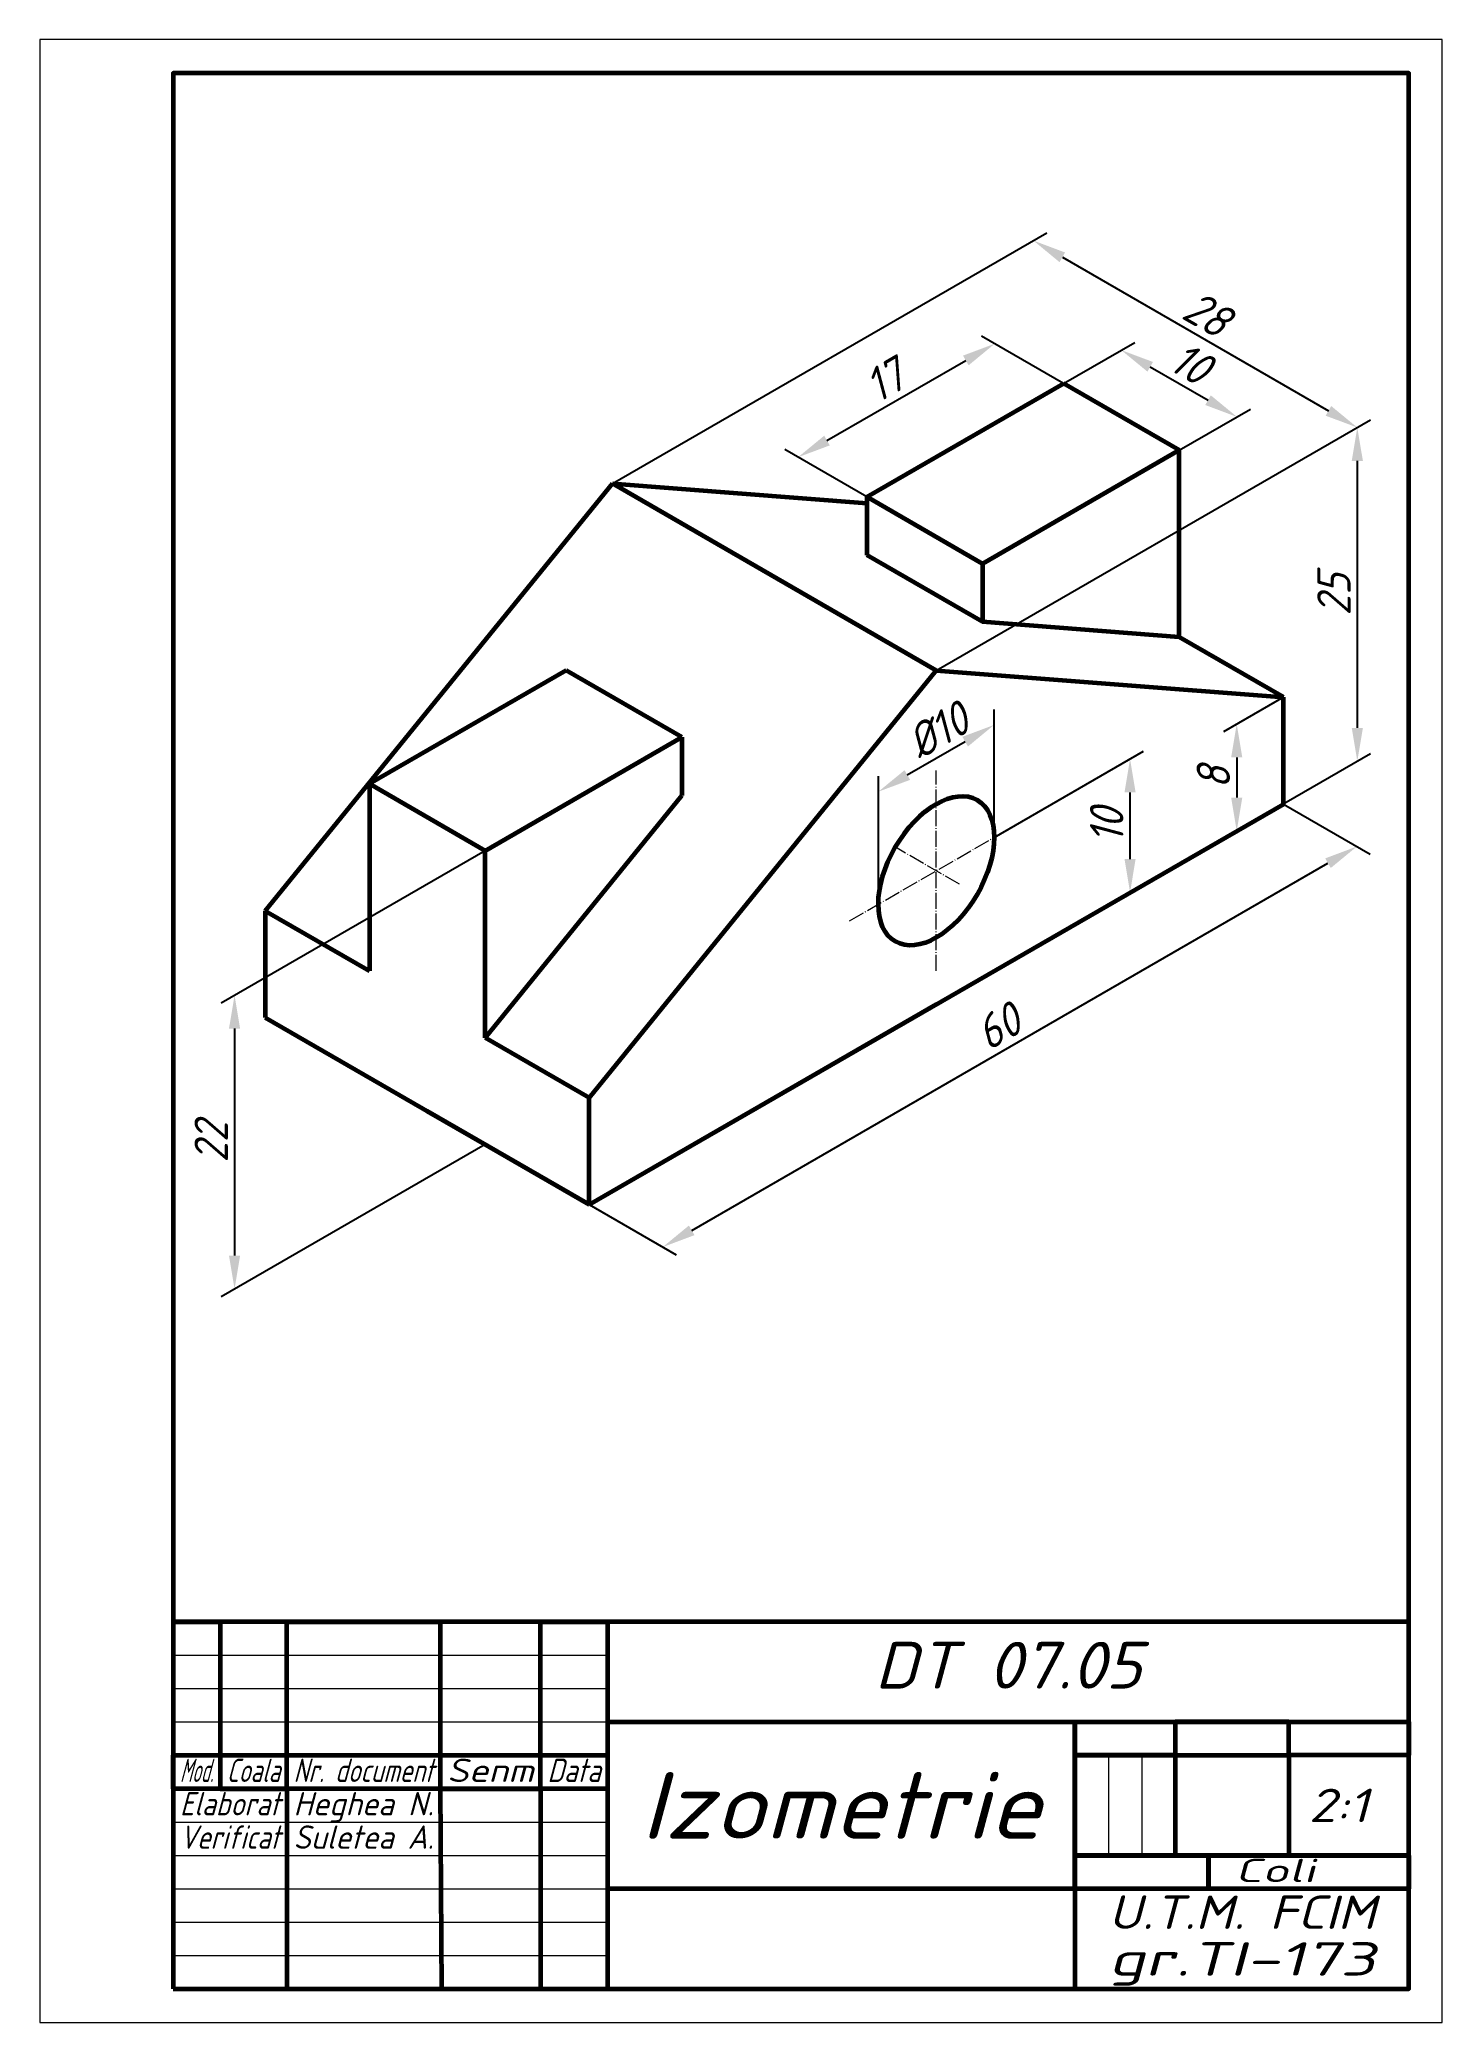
# Model space of a CAD drawing. Header units: millimetres. Extents: x 0 to 210, y 0 to 297.
import ezdxf
from ezdxf.enums import TextEntityAlignment as Align

# ---------------------------------------------------------------- set-up
doc = ezdxf.new("R2010")
doc.units = ezdxf.units.MM
doc.header["$LTSCALE"] = 0.1
doc.linetypes.add('ACAD_ISO04W100', pattern=[30, 24, -3, 0, -3])
for name, color, linetype, lineweight in [('Axe', 153, 'ACAD_ISO04W100', 20), ('Contur', 20, 'Continuous', 60), ('Cote', 92, 'Continuous', 50), ('Subțire', 51, 'Continuous', 20), ('Text10', 7, 'Continuous', 100), ('Text3.5', 7, 'Continuous', 35), ('Text5', 7, 'Continuous', 50), ('text7', 7, 'Continuous', 70)]:
    doc.layers.add(name, color=color, linetype=linetype, lineweight=lineweight)
doc.styles.get("Standard").update_dxf_attribs({"font": 'isocp.shx', "oblique": 15})
doc.dimstyles.new('Hejea-NORMA-2017', dxfattribs={"dimtxt": 5, "dimasz": 5, "dimexe": 2, "dimexo": 0, "dimgap": 1, "dimtad": 1, "dimtoh": 1, "dimdec": 0, "dimlfac": 0.5, "dimtxsty": 'Standard', "dimcen": 2.5, "dimadec": 0, "dimazin": 0, "dimtp": 0.05, "dimtm": 0.05, "dimtfac": 1, "dimtdec": 0, "dimtmove": 0, "dimatfit": 3, "dimldrblk": 'DOTSMALL', "dimfxl": 1, "dimlwd": 25, "dimlwe": 25, "dimarcsym": 0})

# ---------------------------------------------------------------- blocks, each defined once
blk = doc.blocks.new('*D2')
at = {"layer": 'Cote', "color": 0, "lineweight": 25, "transparency": 16777216}
for p, q in [((142.89, 177.5), (142.89, 196.66)), ((129.9, 186.85), (138.56, 191.85)), ((125.57, 167.5), (125.57, 186.66))]:
    blk.add_line(p, q, dxfattribs=at)
at = {"layer": 'Cote', "color": 0, "transparency": 16777216}
for points in [[(138.15, 192.57), (138.98, 191.12), (142.89, 194.35)], [(129.49, 187.57), (130.32, 186.12), (125.57, 184.35)]]:
    blk.add_solid(points, dxfattribs=at)
at = {"layer": 'Defpoints', "color": 0, "transparency": 16777216}
for p in [(142.89, 194.35), (142.89, 177.5), (125.57, 167.5)]:
    blk.add_point(p, dxfattribs=at)
at = {"layer": 'Cote', "color": 0, "transparency": 16777216, "insert": (134.45, 193.51), "char_height": 5, "attachment_point": 5, "rotation": 30}
blk.add_mtext('%%C10', dxfattribs=at)
blk = doc.blocks.new('_DotSmall')
at = {"color": 0, "linetype": 'ByBlock', "const_width": 0.5}
blk.add_lwpolyline([(-0.0625, 0, 1), (0.0625, 0, 1)], format="xyb", close=True, dxfattribs=at)
blk = doc.blocks.new('*D3')
at = {"layer": 'Cote', "color": 0, "lineweight": 25, "transparency": 16777216}
for p, q in [((186.2, 182.5), (199.21, 174.98)), ((97.62, 118.64), (192.88, 173.64)), ((82.27, 122.5), (95.29, 114.98))]:
    blk.add_line(p, q, dxfattribs=at)
at = {"layer": 'Cote', "color": 0, "transparency": 16777216}
for points in [[(192.47, 174.36), (193.3, 172.92), (197.21, 176.14)], [(97.2, 119.36), (98.04, 117.92), (93.29, 116.14)]]:
    blk.add_solid(points, dxfattribs=at)
at = {"layer": 'Defpoints', "color": 0, "transparency": 16777216}
for p in [(186.2, 182.5), (197.21, 176.14), (82.27, 122.5)]:
    blk.add_point(p, dxfattribs=at)
at = {"layer": 'Cote', "color": 0, "transparency": 16777216, "insert": (143.5, 149.17), "char_height": 5, "attachment_point": 5, "rotation": 30}
blk.add_mtext('60', dxfattribs=at)
blk = doc.blocks.new('*D4')
at = {"layer": 'Cote', "color": 0, "lineweight": 25, "transparency": 16777216}
for p, q in [((134.23, 202.5), (199.27, 240.05)), ((197.27, 233.9), (197.27, 193.9)), ((134.23, 152.5), (199.27, 190.05))]:
    blk.add_line(p, q, dxfattribs=at)
at = {"layer": 'Cote', "color": 0, "transparency": 16777216}
for points in [[(196.44, 233.9), (198.11, 233.9), (197.27, 238.9)], [(196.44, 193.9), (198.11, 193.9), (197.27, 188.9)]]:
    blk.add_solid(points, dxfattribs=at)
at = {"layer": 'Defpoints', "color": 0, "transparency": 16777216}
for p in [(134.23, 202.5), (197.27, 188.9), (134.23, 152.5)]:
    blk.add_point(p, dxfattribs=at)
at = {"layer": 'Cote', "color": 0, "transparency": 16777216, "insert": (193.77, 213.9), "char_height": 5, "attachment_point": 5, "rotation": 90}
blk.add_mtext('25', dxfattribs=at)
blk = doc.blocks.new('*D5')
at = {"layer": 'Cote', "color": 0, "lineweight": 25, "transparency": 16777216}
for p, q in [((153.29, 245.5), (163.94, 251.65)), ((166.27, 247.99), (174.93, 242.99)), ((170.61, 235.5), (181.26, 241.65))]:
    blk.add_line(p, q, dxfattribs=at)
at = {"layer": 'Cote', "color": 0, "transparency": 16777216}
for points in [[(166.68, 248.72), (165.85, 247.27), (161.94, 250.49)], [(175.34, 243.72), (174.51, 242.27), (179.26, 240.49)]]:
    blk.add_solid(points, dxfattribs=at)
at = {"layer": 'Defpoints', "color": 0, "transparency": 16777216}
for p in [(153.29, 245.5), (179.26, 240.49), (170.61, 235.5)]:
    blk.add_point(p, dxfattribs=at)
at = {"layer": 'Cote', "color": 0, "transparency": 16777216, "insert": (172.35, 248.53), "char_height": 5, "attachment_point": 5, "rotation": 330}
blk.add_mtext('10', dxfattribs=at)
blk = doc.blocks.new('*D6')
at = {"layer": 'Cote', "color": 0, "lineweight": 25, "transparency": 16777216}
for p, q in [((153.29, 245.5), (140.99, 252.6)), ((117.87, 236.95), (138.66, 248.95)), ((123.84, 228.5), (111.54, 235.6))]:
    blk.add_line(p, q, dxfattribs=at)
at = {"layer": 'Cote', "color": 0, "transparency": 16777216}
for points in [[(138.24, 249.67), (139.08, 248.22), (142.99, 251.45)], [(117.46, 237.67), (118.29, 236.22), (113.54, 234.45)]]:
    blk.add_solid(points, dxfattribs=at)
at = {"layer": 'Defpoints', "color": 0, "transparency": 16777216}
for p in [(142.99, 251.45), (153.29, 245.5), (123.84, 228.5)]:
    blk.add_point(p, dxfattribs=at)
at = {"layer": 'Cote', "color": 0, "transparency": 16777216, "insert": (126.52, 245.98), "char_height": 5, "attachment_point": 5, "rotation": 30}
blk.add_mtext('17', dxfattribs=at)
blk = doc.blocks.new('*D7')
at = {"layer": 'Cote', "color": 0, "lineweight": 25, "transparency": 16777216}
for p, q in [((85.74, 230.5), (150.78, 268.05)), ((153.11, 264.4), (192.94, 241.4)), ((134.23, 202.5), (199.27, 240.05))]:
    blk.add_line(p, q, dxfattribs=at)
at = {"layer": 'Cote', "color": 0, "transparency": 16777216}
for points in [[(153.52, 265.12), (152.69, 263.67), (148.78, 266.9)], [(193.36, 242.12), (192.53, 240.67), (197.27, 238.9)]]:
    blk.add_solid(points, dxfattribs=at)
at = {"layer": 'Defpoints', "color": 0, "transparency": 16777216}
for p in [(197.27, 238.9), (85.74, 230.5), (134.23, 202.5)]:
    blk.add_point(p, dxfattribs=at)
at = {"layer": 'Cote', "color": 0, "transparency": 16777216, "insert": (174.78, 255.93), "char_height": 5, "attachment_point": 5, "rotation": 330}
blk.add_mtext('28', dxfattribs=at)
blk = doc.blocks.new('*D8')
at = {"layer": 'Cote', "color": 0, "lineweight": 25, "transparency": 16777216}
for p, q in [((66.68, 175.5), (27.18, 152.69)), ((29.18, 148.85), (29.18, 114.85)), ((66.68, 131.5), (27.18, 108.69))]:
    blk.add_line(p, q, dxfattribs=at)
at = {"layer": 'Cote', "color": 0, "transparency": 16777216}
for points in [[(28.34, 148.85), (30.01, 148.85), (29.18, 153.85)], [(28.34, 114.85), (30.01, 114.85), (29.18, 109.85)]]:
    blk.add_solid(points, dxfattribs=at)
at = {"layer": 'Defpoints', "color": 0, "transparency": 16777216}
for p in [(66.68, 175.5), (66.68, 131.5), (29.18, 109.85)]:
    blk.add_point(p, dxfattribs=at)
at = {"layer": 'Cote', "color": 0, "transparency": 16777216, "insert": (25.68, 131.85), "char_height": 5, "attachment_point": 5, "rotation": 90}
blk.add_mtext('22', dxfattribs=at)
blk = doc.blocks.new('*D9')
at = {"layer": 'Cote', "color": 0, "lineweight": 25, "transparency": 16777216}
for p, q in [((186.2, 198.5), (177.22, 193.32)), ((179.22, 189.47), (179.22, 183.47)), ((186.2, 182.5), (177.22, 177.32))]:
    blk.add_line(p, q, dxfattribs=at)
at = {"layer": 'Cote', "color": 0, "transparency": 16777216}
for points in [[(178.38, 189.47), (180.05, 189.47), (179.22, 194.47)], [(178.38, 183.47), (180.05, 183.47), (179.22, 178.47)]]:
    blk.add_solid(points, dxfattribs=at)
at = {"layer": 'Defpoints', "color": 0, "transparency": 16777216}
for p in [(186.2, 198.5), (186.2, 182.5), (179.22, 178.47)]:
    blk.add_point(p, dxfattribs=at)
at = {"layer": 'Cote', "color": 0, "transparency": 16777216, "insert": (175.72, 186.47), "char_height": 5, "attachment_point": 5, "rotation": 90}
blk.add_mtext('8', dxfattribs=at)
blk = doc.blocks.new('*D10')
at = {"layer": 'Cote', "color": 0, "lineweight": 25, "transparency": 16777216}
for p, q in [((142.89, 177.5), (165.25, 190.41)), ((163.25, 174.25), (163.25, 184.25)), ((142.89, 157.5), (165.25, 170.41))]:
    blk.add_line(p, q, dxfattribs=at)
at = {"layer": 'Cote', "color": 0, "transparency": 16777216}
for points in [[(162.42, 184.25), (164.08, 184.25), (163.25, 189.25)], [(162.42, 174.25), (164.08, 174.25), (163.25, 169.25)]]:
    blk.add_solid(points, dxfattribs=at)
at = {"layer": 'Defpoints', "color": 0, "transparency": 16777216}
for p in [(163.25, 189.25), (142.89, 177.5), (142.89, 157.5)]:
    blk.add_point(p, dxfattribs=at)
at = {"layer": 'Cote', "color": 0, "transparency": 16777216, "insert": (159.75, 179.25), "char_height": 5, "attachment_point": 5, "rotation": 90}
blk.add_mtext('10', dxfattribs=at)

msp = doc.modelspace()

# ---------------------------------------------------------------- linework, layer by layer
at = {"layer": 'Axe'}
for p, q in [((134.23, 157.5), (134.23, 187.5)), ((121.24, 165), (147.22, 180)), ((137.7, 170.5), (128.11, 176.04))]:
    msp.add_line(p, q, dxfattribs=at)
at = {"layer": 'Contur'}
for p, q in [((123.84, 228.5), (153.29, 245.5)), ((170.61, 235.5), (153.29, 245.5)), ((170.61, 235.5), (141.16, 218.5)), ((170.61, 207.5), (170.61, 235.5)), ((33.77, 166.5), (85.74, 230.5)), ((134.23, 202.5), (85.74, 230.5)), ((85.74, 230.5), (123.84, 227.57)), ((141.16, 218.5), (123.84, 228.5)), ((123.84, 228.5), (123.84, 219.77)), ((141.16, 209.77), (123.84, 219.77)), ((141.16, 218.5), (141.16, 209.77)), ((134.23, 202.5), (118.65, 211.5)), ((170.61, 207.5), (141.16, 209.77)), ((186.2, 198.5), (170.61, 207.5)), ((78.81, 202.5), (49.36, 185.5)), ((96.13, 192.5), (78.81, 202.5)), ((134.23, 202.5), (82.27, 138.5)), ((134.23, 202.5), (186.2, 198.5)), ((186.2, 182.5), (186.2, 198.5)), ((66.68, 175.5), (96.13, 192.5)), ((96.13, 192.5), (96.13, 183.77)), ((66.68, 175.5), (49.36, 185.5)), ((49.36, 185.5), (49.36, 157.5)), ((96.13, 183.77), (66.68, 147.5)), ((82.27, 122.5), (186.2, 182.5)), ((66.68, 147.5), (66.68, 175.5)), ((33.77, 166.5), (33.77, 150.5)), ((33.77, 166.5), (49.36, 157.5)), ((82.27, 122.5), (134.23, 152.5)), ((33.77, 150.5), (82.27, 122.5)), ((82.27, 138.5), (66.68, 147.5)), ((82.27, 122.5), (82.27, 138.5)), ((82.27, 122.5), (58.02, 136.5)), ((58.02, 136.5), (66.68, 131.5)), ((20, 60), (27, 60)), ((27, 60), (27, 35)), ((37, 35), (37, 60)), ((37, 60), (60, 60)), ((60, 35), (60, 60)), ((75, 35), (75, 60)), ((75, 60), (85, 60)), ((85, 60), (85, 40)), ((20, 53), (20, 28)), ((85, 45), (205, 45)), ((155, 40), (155, 45)), ((155, 45), (155, 40)), ((187, 45), (170, 45)), ((170, 45), (170, 40)), ((187, 40), (187, 45)), ((205, 45), (205, 40)), ((20, 35), (20, 40)), ((20, 40), (85, 40)), ((85, 40), (85, 35)), ((170, 40), (155, 40)), ((155, 40), (187, 40)), ((155, 25), (155, 40)), ((155, 40), (155, 25)), ((170, 40), (170, 25)), ((205, 40), (187, 40)), ((187, 40), (187, 25)), ((27, 35), (20, 35)), ((85, 35), (27, 35)), ((27, 35), (37, 35)), ((37, 35), (37, 5)), ((60, 35), (75, 35)), ((60.21, 5), (60, 35)), ((60, 35), (75, 35)), ((75, 35), (75, 5)), ((85, 35), (85, 5)), ((187, 25), (155, 25)), ((155, 25), (205, 25)), ((155, 20), (155, 25)), ((155, 25), (155, 20)), ((170, 25), (205, 25)), ((205, 25), (171, 25)), ((175, 20), (175, 25)), ((175, 25), (175, 20)), ((205, 25), (205, 20)), ((155, 20), (85, 20)), ((175, 20), (155, 20)), ((155.01, 5), (155.01, 20)), ((205, 20), (175, 20)), ((37, 5), (60.21, 5)), ((75, 5), (155.01, 5))]:
    msp.add_line(p, q, dxfattribs=at)
for points in [[(20, 5), (205, 5), (205, 292), (20, 292)], [(20, 5), (205, 5), (205, 60), (20, 60)]]:
    msp.add_lwpolyline(points, close=True, dxfattribs=at)
msp.add_ellipse((134.23, 172.5), major_axis=(-6.12, -10.61), ratio=0.57735, dxfattribs=at)
at = {"layer": 'Subțire'}
for p, q in [((20, 55), (85, 55)), ((20, 50), (85, 50)), ((20, 45), (85, 45)), ((160, 40), (160, 25)), ((165, 40), (165, 25)), ((20, 30), (85, 30)), ((20, 25), (85, 25)), ((20, 20), (85, 20)), ((20, 15), (85, 15)), ((20, 10), (85, 10))]:
    msp.add_line(p, q, dxfattribs=at)
msp.add_lwpolyline([(0, 0), (210, 0), (210, 297), (0, 297)], close=True, dxfattribs=at)

# ---------------------------------------------------------------- texts
at = {"layer": 'Text10', "oblique": 15, "width": 1.121495}
msp.add_text('Izometrie', height=10, dxfattribs=at).set_placement((90, 27.5), (150, 27.5), align=Align.FIT)
at = {"layer": 'Text3.5', "oblique": 15}
for s, width, p, p2 in [('Mod.', 0.58309, (21, 36), (26, 36)), ('Coala', 0.740614, (28, 36), (36, 36)), ('Nr. document', 0.794702, (38, 36), (59, 36)), ('Senm', 1.243799, (61, 36), (74, 36)), ('Data', 0.850896, (76, 36), (84, 36)), ('Elaborat', 0.865801, (21, 31), (36, 31)), ('Heghea N.', 1.061947, (38, 31), (59, 31)), ('Verificat', 0.832178, (21, 26), (36, 26)), ('Suletea A.', 0.991736, (38, 26), (59, 26)), ('Coli', 1.758242, (179, 21), (191, 21))]:
    msp.add_text(s, height=3.5, dxfattribs=dict(at, width=width)).set_placement(p, p2, align=Align.FIT)
at = {"layer": 'Text5', "oblique": 15}
for s, width, p, p2 in [('2:1', 1.333333, (190, 30), (199, 30)), ('U.T.M. FCIM', 1.28, (160, 14), (200, 14)), ('gr.TI-173', 1.541004, (160, 7), (200, 7))]:
    msp.add_text(s, height=5, dxfattribs=dict(at, width=width)).set_placement(p, p2, align=Align.FIT)
at = {"layer": 'text7', "oblique": 15, "width": 1.144821}
msp.add_text('DT 07.05', height=7, dxfattribs=at).set_placement((125, 50), (165, 50), align=Align.FIT)

# ---------------------------------------------------------------- dimensions: what is measured, and where the dimension line sits
at = {"layer": 'Cote'}
for p1, p2, distance, picture, middle in [((85.74, 230.5), (134.23, 202.5), 63.04, '*D7', (174.78, 255.93)), ((123.84, 228.5), (153.29, 245.5), 10.3, '*D6', (126.52, 245.98)), ((153.29, 245.5), (170.61, 235.5), 8.65, '*D5', (172.35, 248.53)), ((134.23, 202.5), (134.23, 152.5), 63.04, '*D4', (193.77, 213.9)), ((82.27, 122.5), (186.2, 182.5), -11.02, '*D3', (143.5, 149.17)), ((66.68, 175.5), (66.68, 131.5), -37.51, '*D8', (25.68, 131.85))]:
    dim = msp.add_aligned_dim(p1=p1, p2=p2, distance=distance, dimstyle='Hejea-NORMA-2017', dxfattribs=at)
    dim.commit()
    dim.dimension.update_dxf_attribs({"geometry": picture, "text_midpoint": middle})
dim = msp.add_linear_dim(base=(142.89, 194.35), p1=(125.57, 167.5), p2=(142.89, 177.5), angle=30, text='%%C<>', dimstyle='Hejea-NORMA-2017', dxfattribs=at)
dim.commit()
dim.dimension.update_dxf_attribs({"geometry": '*D2', "text_midpoint": (136.2, 190.48), "dimtype": 161})
for base, p1, p2, picture, middle, dimtype in [((179.22, 178.47), (186.2, 198.5), (186.2, 182.5), '*D9', (179.22, 186.47), 160), ((163.25, 189.25), (142.89, 157.5), (142.89, 177.5), '*D10', (163.25, 179.25), 161)]:
    dim = msp.add_linear_dim(base=base, p1=p1, p2=p2, angle=90, dimstyle='Hejea-NORMA-2017', override={"dimtmove": 1}, dxfattribs=at)
    dim.commit()
    dim.dimension.update_dxf_attribs({"geometry": picture, "text_midpoint": middle, "dimtype": dimtype})

doc.saveas('drawing.dxf')
